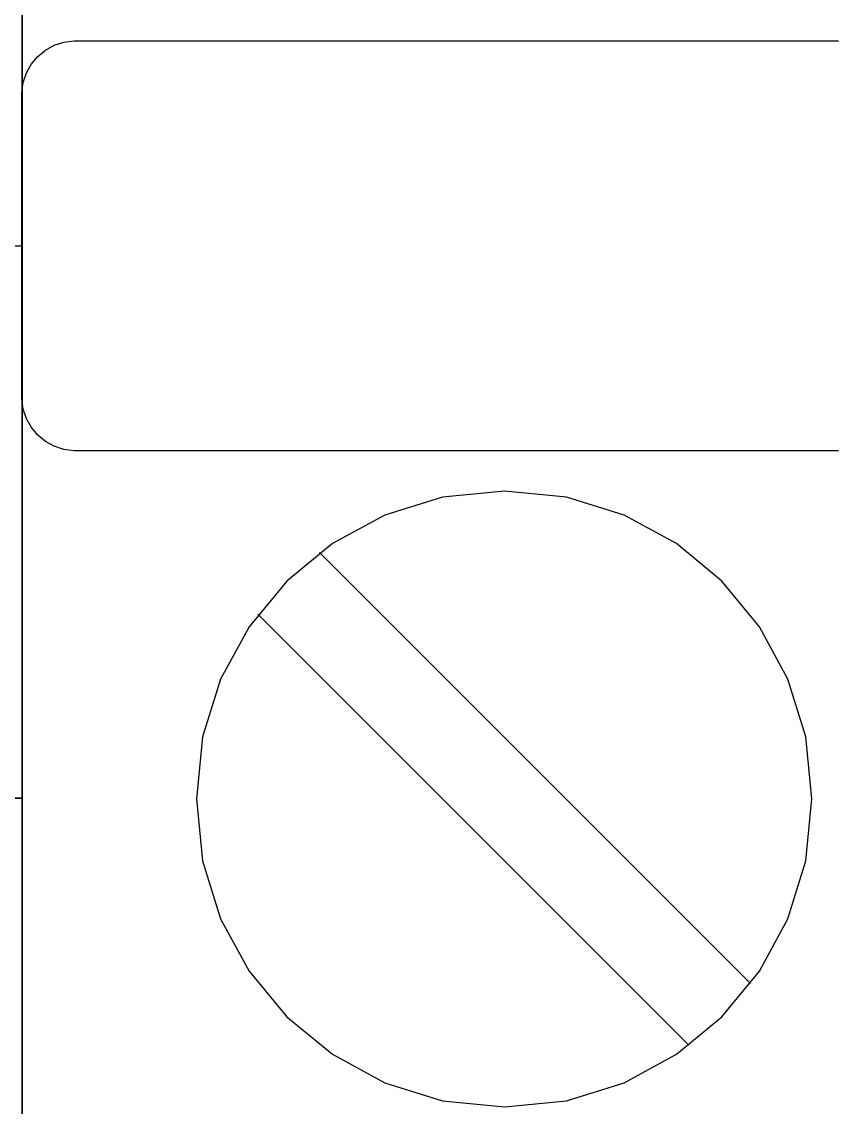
# Model space of a CAD drawing. Extents: x 1 to 47.7, y 0.2 to 35.
# Drawn here: x 34.958 to 35.401, y 9.067 to 9.657 of the extents above; entities that cross this region are included whole.
import ezdxf

# ---------------------------------------------------------------- set-up
doc = ezdxf.new("R2010")
doc.units = 0
doc.header["$MEASUREMENT"] = 0
for name, color, linetype in [('5_1___24__TARGET_LEDS___12', 7, 'CONTINUOUS'), ('6_1__EMPTY_IO_BOARD_POSITI', 7, 'CONTINUOUS'), ('6_2___8__INDEPENDENT_INPUT', 7, 'CONTINUOUS'), ('6_3___8__OPTOISO_INDEPENDE', 7, 'CONTINUOUS'), ('6_4___24__OPTOISO_INDEPEND', 7, 'CONTINUOUS'), ('6_5___8__INDEPENDENT_INPUT', 7, 'CONTINUOUS'), ('6_6___8__INDEPENDENT_INPUT', 7, 'CONTINUOUS'), ('6_7___8__OPTOISO_INDEPENDE', 7, 'CONTINUOUS'), ('6_8___8__OPTOISO_INDEPENDE', 7, 'CONTINUOUS')]:
    doc.layers.add(name, color=color, linetype=linetype)

msp = doc.modelspace()

# ---------------------------------------------------------------- linework, layer by layer
at = {"layer": '5_1___24__TARGET_LEDS___12'}
for points in [[(34.95794, 9.73009), (34.95794, 9.5967), (34.95794, 9.46688), (34.95794, 9.34107), (34.95794, 9.2197), (34.95794, 9.10324), (34.95794, 8.99213), (34.95794, 8.8868), (34.95794, 8.7877), (34.95794, 8.69529), (34.95794, 8.61), (34.95794, 8.57017), (34.95794, 8.53228), (34.95794, 8.4964), (34.95794, 8.46258)], [(35.40176, 9.42386), (35.39427, 9.42379), (35.36203, 9.42379), (35.30794, 9.42379), (35.24027, 9.42379), (35.16729, 9.42379), (35.09725, 9.42379), (35.03844, 9.42379), (34.99911, 9.42379), (34.98636, 9.4238), (34.9808, 9.42451), (34.97562, 9.42623), (34.9709, 9.42886), (34.96677, 9.43231), (34.96331, 9.43646), (34.96063, 9.44121), (34.95882, 9.44647), (34.95798, 9.45212), (34.95794, 9.4571), (34.95794, 9.47126), (34.95794, 9.49358), (34.95794, 9.5208), (34.95794, 9.54964), (34.95794, 9.57686), (34.95794, 9.59918), (34.95794, 9.61334), (34.95798, 9.61832), (34.95882, 9.62397), (34.96063, 9.62923), (34.96331, 9.63398), (34.96677, 9.63813), (34.9709, 9.64157), (34.97562, 9.6442), (34.9808, 9.64592), (34.98636, 9.64663), (34.99911, 9.64664), (35.03844, 9.64664), (35.09725, 9.64664), (35.16729, 9.64664), (35.24027, 9.64664), (35.30794, 9.64664), (35.36203, 9.64664), (35.39427, 9.64664), (35.40177, 9.64656)], [(34.80842, 9.44018), (34.80842, 9.53517), (34.95803, 9.53517)], [(35.35396, 9.13427), (35.1197, 9.36854)], [(35.32054, 9.10085), (35.08628, 9.33511)], [(34.80842, 9.33018), (34.80842, 9.23518), (34.95803, 9.23518)]]:
    msp.add_lwpolyline(points, dxfattribs=at)
msp.add_lwpolyline([(35.22031, 9.06727), (35.25399, 9.07067), (35.28536, 9.08042), (35.31374, 9.09585), (35.33846, 9.11629), (35.35886, 9.14107), (35.37426, 9.16951), (35.38399, 9.20094), (35.38738, 9.23469), (35.38399, 9.26839), (35.37426, 9.29978), (35.35886, 9.32819), (35.33846, 9.35295), (35.31374, 9.37338), (35.28536, 9.38881), (35.25399, 9.39856), (35.22031, 9.40195), (35.1866, 9.39856), (35.15519, 9.38881), (35.12675, 9.37338), (35.10196, 9.35295), (35.08149, 9.32819), (35.06604, 9.29978), (35.05626, 9.26839), (35.05286, 9.23469), (35.05626, 9.20094), (35.06604, 9.16951), (35.08149, 9.14107), (35.10196, 9.11629), (35.12675, 9.09585), (35.15519, 9.08042), (35.1866, 9.07067)], close=True, dxfattribs=at)
at = {"layer": '6_1__EMPTY_IO_BOARD_POSITI'}
msp.add_lwpolyline([(34.95835, 8.44999), (34.95835, 8.49692), (34.95835, 8.5479), (34.95835, 8.60277), (34.95835, 8.6614), (34.95835, 8.72361), (34.95835, 8.78927), (34.95835, 8.8582), (34.95835, 8.93027), (34.95835, 9.00532), (34.95835, 9.0832), (34.95835, 9.16374), (34.95835, 9.24681), (34.95835, 9.33224), (34.95835, 9.41988), (34.95835, 9.50958), (34.95835, 9.60118), (34.95835, 9.7895)], dxfattribs=at)
at = {"layer": '6_2___8__INDEPENDENT_INPUT'}
for points in [[(34.95794, 9.73009), (34.95794, 9.5967), (34.95794, 9.46688), (34.95794, 9.34107), (34.95794, 9.2197), (34.95794, 9.10324), (34.95794, 8.99213), (34.95794, 8.8868), (34.95794, 8.7877), (34.95794, 8.69529), (34.95794, 8.61), (34.95794, 8.57017), (34.95794, 8.53228), (34.95794, 8.4964), (34.95794, 8.46258)], [(35.40176, 9.42386), (35.39427, 9.42379), (35.36203, 9.42379), (35.30794, 9.42379), (35.24027, 9.42379), (35.16729, 9.42379), (35.09725, 9.42379), (35.03844, 9.42379), (34.99911, 9.42379), (34.98636, 9.4238), (34.9808, 9.42451), (34.97562, 9.42623), (34.9709, 9.42886), (34.96677, 9.43231), (34.96331, 9.43646), (34.96063, 9.44121), (34.95882, 9.44647), (34.95798, 9.45212), (34.95794, 9.4571), (34.95794, 9.47126), (34.95794, 9.49358), (34.95794, 9.5208), (34.95794, 9.54964), (34.95794, 9.57686), (34.95794, 9.59918), (34.95794, 9.61334), (34.95798, 9.61832), (34.95882, 9.62397), (34.96063, 9.62923), (34.96331, 9.63398), (34.96677, 9.63813), (34.9709, 9.64157), (34.97562, 9.6442), (34.9808, 9.64592), (34.98636, 9.64663), (34.99911, 9.64664), (35.03844, 9.64664), (35.09725, 9.64664), (35.16729, 9.64664), (35.24027, 9.64664), (35.30794, 9.64664), (35.36203, 9.64664), (35.39427, 9.64664), (35.40177, 9.64656)], [(35.35396, 9.13427), (35.1197, 9.36854)], [(35.32054, 9.10085), (35.08628, 9.33511)]]:
    msp.add_lwpolyline(points, dxfattribs=at)
msp.add_lwpolyline([(35.22031, 9.06727), (35.25399, 9.07067), (35.28536, 9.08042), (35.31374, 9.09585), (35.33846, 9.11629), (35.35886, 9.14107), (35.37426, 9.16951), (35.38399, 9.20094), (35.38738, 9.23469), (35.38399, 9.26839), (35.37426, 9.29978), (35.35886, 9.32819), (35.33846, 9.35295), (35.31374, 9.37338), (35.28536, 9.38881), (35.25399, 9.39856), (35.22031, 9.40195), (35.1866, 9.39856), (35.15519, 9.38881), (35.12675, 9.37338), (35.10196, 9.35295), (35.08149, 9.32819), (35.06604, 9.29978), (35.05626, 9.26839), (35.05286, 9.23469), (35.05626, 9.20094), (35.06604, 9.16951), (35.08149, 9.14107), (35.10196, 9.11629), (35.12675, 9.09585), (35.15519, 9.08042), (35.1866, 9.07067)], close=True, dxfattribs=at)
at = {"layer": '6_3___8__OPTOISO_INDEPENDE'}
for points in [[(34.95794, 9.73009), (34.95794, 9.5967), (34.95794, 9.46688), (34.95794, 9.34107), (34.95794, 9.2197), (34.95794, 9.10324), (34.95794, 8.99213), (34.95794, 8.8868), (34.95794, 8.7877), (34.95794, 8.69529), (34.95794, 8.61), (34.95794, 8.57017), (34.95794, 8.53228), (34.95794, 8.4964), (34.95794, 8.46258)], [(35.40176, 9.42386), (35.39427, 9.42379), (35.36203, 9.42379), (35.30794, 9.42379), (35.24027, 9.42379), (35.16729, 9.42379), (35.09725, 9.42379), (35.03844, 9.42379), (34.99911, 9.42379), (34.98636, 9.4238), (34.9808, 9.42451), (34.97562, 9.42623), (34.9709, 9.42886), (34.96677, 9.43231), (34.96331, 9.43646), (34.96063, 9.44121), (34.95882, 9.44647), (34.95798, 9.45212), (34.95794, 9.4571), (34.95794, 9.47126), (34.95794, 9.49358), (34.95794, 9.5208), (34.95794, 9.54964), (34.95794, 9.57686), (34.95794, 9.59918), (34.95794, 9.61334), (34.95798, 9.61832), (34.95882, 9.62397), (34.96063, 9.62923), (34.96331, 9.63398), (34.96677, 9.63813), (34.9709, 9.64157), (34.97562, 9.6442), (34.9808, 9.64592), (34.98636, 9.64663), (34.99911, 9.64664), (35.03844, 9.64664), (35.09725, 9.64664), (35.16729, 9.64664), (35.24027, 9.64664), (35.30794, 9.64664), (35.36203, 9.64664), (35.39427, 9.64664), (35.40177, 9.64656)], [(35.35396, 9.13427), (35.1197, 9.36854)], [(35.32054, 9.10085), (35.08628, 9.33511)]]:
    msp.add_lwpolyline(points, dxfattribs=at)
msp.add_lwpolyline([(35.22031, 9.06727), (35.25399, 9.07067), (35.28536, 9.08042), (35.31374, 9.09585), (35.33846, 9.11629), (35.35886, 9.14107), (35.37426, 9.16951), (35.38399, 9.20094), (35.38738, 9.23469), (35.38399, 9.26839), (35.37426, 9.29978), (35.35886, 9.32819), (35.33846, 9.35295), (35.31374, 9.37338), (35.28536, 9.38881), (35.25399, 9.39856), (35.22031, 9.40195), (35.1866, 9.39856), (35.15519, 9.38881), (35.12675, 9.37338), (35.10196, 9.35295), (35.08149, 9.32819), (35.06604, 9.29978), (35.05626, 9.26839), (35.05286, 9.23469), (35.05626, 9.20094), (35.06604, 9.16951), (35.08149, 9.14107), (35.10196, 9.11629), (35.12675, 9.09585), (35.15519, 9.08042), (35.1866, 9.07067)], close=True, dxfattribs=at)
at = {"layer": '6_4___24__OPTOISO_INDEPEND'}
for points in [[(34.95794, 9.73009), (34.95794, 9.5967), (34.95794, 9.46688), (34.95794, 9.34107), (34.95794, 9.2197), (34.95794, 9.10324), (34.95794, 8.99213), (34.95794, 8.8868), (34.95794, 8.7877), (34.95794, 8.69529), (34.95794, 8.61), (34.95794, 8.57017), (34.95794, 8.53228), (34.95794, 8.4964), (34.95794, 8.46258)], [(35.40176, 9.42386), (35.39427, 9.42379), (35.36203, 9.42379), (35.30794, 9.42379), (35.24027, 9.42379), (35.16729, 9.42379), (35.09725, 9.42379), (35.03844, 9.42379), (34.99911, 9.42379), (34.98636, 9.4238), (34.9808, 9.42451), (34.97562, 9.42623), (34.9709, 9.42886), (34.96677, 9.43231), (34.96331, 9.43646), (34.96063, 9.44121), (34.95882, 9.44647), (34.95798, 9.45212), (34.95794, 9.4571), (34.95794, 9.47126), (34.95794, 9.49358), (34.95794, 9.5208), (34.95794, 9.54964), (34.95794, 9.57686), (34.95794, 9.59918), (34.95794, 9.61334), (34.95798, 9.61832), (34.95882, 9.62397), (34.96063, 9.62923), (34.96331, 9.63398), (34.96677, 9.63813), (34.9709, 9.64157), (34.97562, 9.6442), (34.9808, 9.64592), (34.98636, 9.64663), (34.99911, 9.64664), (35.03844, 9.64664), (35.09725, 9.64664), (35.16729, 9.64664), (35.24027, 9.64664), (35.30794, 9.64664), (35.36203, 9.64664), (35.39427, 9.64664), (35.40177, 9.64656)], [(35.35396, 9.13427), (35.1197, 9.36854)], [(35.32054, 9.10085), (35.08628, 9.33511)]]:
    msp.add_lwpolyline(points, dxfattribs=at)
msp.add_lwpolyline([(35.22031, 9.06727), (35.25399, 9.07067), (35.28536, 9.08042), (35.31374, 9.09585), (35.33846, 9.11629), (35.35886, 9.14107), (35.37426, 9.16951), (35.38399, 9.20094), (35.38738, 9.23469), (35.38399, 9.26839), (35.37426, 9.29978), (35.35886, 9.32819), (35.33846, 9.35295), (35.31374, 9.37338), (35.28536, 9.38881), (35.25399, 9.39856), (35.22031, 9.40195), (35.1866, 9.39856), (35.15519, 9.38881), (35.12675, 9.37338), (35.10196, 9.35295), (35.08149, 9.32819), (35.06604, 9.29978), (35.05626, 9.26839), (35.05286, 9.23469), (35.05626, 9.20094), (35.06604, 9.16951), (35.08149, 9.14107), (35.10196, 9.11629), (35.12675, 9.09585), (35.15519, 9.08042), (35.1866, 9.07067)], close=True, dxfattribs=at)
at = {"layer": '6_5___8__INDEPENDENT_INPUT'}
for points in [[(34.95794, 9.73009), (34.95794, 9.5967), (34.95794, 9.46688), (34.95794, 9.34107), (34.95794, 9.2197), (34.95794, 9.10324), (34.95794, 8.99213), (34.95794, 8.8868), (34.95794, 8.7877), (34.95794, 8.69529), (34.95794, 8.61), (34.95794, 8.57017), (34.95794, 8.53228), (34.95794, 8.4964), (34.95794, 8.46258)], [(35.40176, 9.42386), (35.39427, 9.42379), (35.36203, 9.42379), (35.30794, 9.42379), (35.24027, 9.42379), (35.16729, 9.42379), (35.09725, 9.42379), (35.03844, 9.42379), (34.99911, 9.42379), (34.98636, 9.4238), (34.9808, 9.42451), (34.97562, 9.42623), (34.9709, 9.42886), (34.96677, 9.43231), (34.96331, 9.43646), (34.96063, 9.44121), (34.95882, 9.44647), (34.95798, 9.45212), (34.95794, 9.4571), (34.95794, 9.47126), (34.95794, 9.49358), (34.95794, 9.5208), (34.95794, 9.54964), (34.95794, 9.57686), (34.95794, 9.59918), (34.95794, 9.61334), (34.95798, 9.61832), (34.95882, 9.62397), (34.96063, 9.62923), (34.96331, 9.63398), (34.96677, 9.63813), (34.9709, 9.64157), (34.97562, 9.6442), (34.9808, 9.64592), (34.98636, 9.64663), (34.99911, 9.64664), (35.03844, 9.64664), (35.09725, 9.64664), (35.16729, 9.64664), (35.24027, 9.64664), (35.30794, 9.64664), (35.36203, 9.64664), (35.39427, 9.64664), (35.40177, 9.64656)], [(35.35396, 9.13427), (35.1197, 9.36854)], [(35.32054, 9.10085), (35.08628, 9.33511)], [(34.95795, 8.93511), (34.80828, 8.93511), (34.80828, 9.00508), (34.76703, 9.02509), (34.84954, 9.05511), (34.76703, 9.08512), (34.84954, 9.11514), (34.76703, 9.14515), (34.84954, 9.17517), (34.80828, 9.19517), (34.80828, 9.23511), (34.95795, 9.23511)]]:
    msp.add_lwpolyline(points, dxfattribs=at)
msp.add_lwpolyline([(35.22031, 9.06727), (35.25399, 9.07067), (35.28536, 9.08042), (35.31374, 9.09585), (35.33846, 9.11629), (35.35886, 9.14107), (35.37426, 9.16951), (35.38399, 9.20094), (35.38738, 9.23469), (35.38399, 9.26839), (35.37426, 9.29978), (35.35886, 9.32819), (35.33846, 9.35295), (35.31374, 9.37338), (35.28536, 9.38881), (35.25399, 9.39856), (35.22031, 9.40195), (35.1866, 9.39856), (35.15519, 9.38881), (35.12675, 9.37338), (35.10196, 9.35295), (35.08149, 9.32819), (35.06604, 9.29978), (35.05626, 9.26839), (35.05286, 9.23469), (35.05626, 9.20094), (35.06604, 9.16951), (35.08149, 9.14107), (35.10196, 9.11629), (35.12675, 9.09585), (35.15519, 9.08042), (35.1866, 9.07067)], close=True, dxfattribs=at)
at = {"layer": '6_6___8__INDEPENDENT_INPUT'}
for points in [[(34.95794, 9.73009), (34.95794, 9.5967), (34.95794, 9.46688), (34.95794, 9.34107), (34.95794, 9.2197), (34.95794, 9.10324), (34.95794, 8.99213), (34.95794, 8.8868), (34.95794, 8.7877), (34.95794, 8.69529), (34.95794, 8.61), (34.95794, 8.57017), (34.95794, 8.53228), (34.95794, 8.4964), (34.95794, 8.46258)], [(35.40176, 9.42386), (35.39427, 9.42379), (35.36203, 9.42379), (35.30794, 9.42379), (35.24027, 9.42379), (35.16729, 9.42379), (35.09725, 9.42379), (35.03844, 9.42379), (34.99911, 9.42379), (34.98636, 9.4238), (34.9808, 9.42451), (34.97562, 9.42623), (34.9709, 9.42886), (34.96677, 9.43231), (34.96331, 9.43646), (34.96063, 9.44121), (34.95882, 9.44647), (34.95798, 9.45212), (34.95794, 9.4571), (34.95794, 9.47126), (34.95794, 9.49358), (34.95794, 9.5208), (34.95794, 9.54964), (34.95794, 9.57686), (34.95794, 9.59918), (34.95794, 9.61334), (34.95798, 9.61832), (34.95882, 9.62397), (34.96063, 9.62923), (34.96331, 9.63398), (34.96677, 9.63813), (34.9709, 9.64157), (34.97562, 9.6442), (34.9808, 9.64592), (34.98636, 9.64663), (34.99911, 9.64664), (35.03844, 9.64664), (35.09725, 9.64664), (35.16729, 9.64664), (35.24027, 9.64664), (35.30794, 9.64664), (35.36203, 9.64664), (35.39427, 9.64664), (35.40177, 9.64656)], [(35.35396, 9.13427), (35.1197, 9.36854)], [(35.32054, 9.10085), (35.08628, 9.33511)]]:
    msp.add_lwpolyline(points, dxfattribs=at)
msp.add_lwpolyline([(35.22031, 9.06727), (35.25399, 9.07067), (35.28536, 9.08042), (35.31374, 9.09585), (35.33846, 9.11629), (35.35886, 9.14107), (35.37426, 9.16951), (35.38399, 9.20094), (35.38738, 9.23469), (35.38399, 9.26839), (35.37426, 9.29978), (35.35886, 9.32819), (35.33846, 9.35295), (35.31374, 9.37338), (35.28536, 9.38881), (35.25399, 9.39856), (35.22031, 9.40195), (35.1866, 9.39856), (35.15519, 9.38881), (35.12675, 9.37338), (35.10196, 9.35295), (35.08149, 9.32819), (35.06604, 9.29978), (35.05626, 9.26839), (35.05286, 9.23469), (35.05626, 9.20094), (35.06604, 9.16951), (35.08149, 9.14107), (35.10196, 9.11629), (35.12675, 9.09585), (35.15519, 9.08042), (35.1866, 9.07067)], close=True, dxfattribs=at)
at = {"layer": '6_7___8__OPTOISO_INDEPENDE'}
for points in [[(34.95794, 9.73009), (34.95794, 9.5967), (34.95794, 9.46688), (34.95794, 9.34107), (34.95794, 9.2197), (34.95794, 9.10324), (34.95794, 8.99213), (34.95794, 8.8868), (34.95794, 8.7877), (34.95794, 8.69529), (34.95794, 8.61), (34.95794, 8.57017), (34.95794, 8.53228), (34.95794, 8.4964), (34.95794, 8.46258)], [(35.40176, 9.42386), (35.39427, 9.42379), (35.36203, 9.42379), (35.30794, 9.42379), (35.24027, 9.42379), (35.16729, 9.42379), (35.09725, 9.42379), (35.03844, 9.42379), (34.99911, 9.42379), (34.98636, 9.4238), (34.9808, 9.42451), (34.97562, 9.42623), (34.9709, 9.42886), (34.96677, 9.43231), (34.96331, 9.43646), (34.96063, 9.44121), (34.95882, 9.44647), (34.95798, 9.45212), (34.95794, 9.4571), (34.95794, 9.47126), (34.95794, 9.49358), (34.95794, 9.5208), (34.95794, 9.54964), (34.95794, 9.57686), (34.95794, 9.59918), (34.95794, 9.61334), (34.95798, 9.61832), (34.95882, 9.62397), (34.96063, 9.62923), (34.96331, 9.63398), (34.96677, 9.63813), (34.9709, 9.64157), (34.97562, 9.6442), (34.9808, 9.64592), (34.98636, 9.64663), (34.99911, 9.64664), (35.03844, 9.64664), (35.09725, 9.64664), (35.16729, 9.64664), (35.24027, 9.64664), (35.30794, 9.64664), (35.36203, 9.64664), (35.39427, 9.64664), (35.40177, 9.64656)], [(35.35396, 9.13427), (35.1197, 9.36854)], [(35.32054, 9.10085), (35.08628, 9.33511)]]:
    msp.add_lwpolyline(points, dxfattribs=at)
msp.add_lwpolyline([(35.22031, 9.06727), (35.25399, 9.07067), (35.28536, 9.08042), (35.31374, 9.09585), (35.33846, 9.11629), (35.35886, 9.14107), (35.37426, 9.16951), (35.38399, 9.20094), (35.38738, 9.23469), (35.38399, 9.26839), (35.37426, 9.29978), (35.35886, 9.32819), (35.33846, 9.35295), (35.31374, 9.37338), (35.28536, 9.38881), (35.25399, 9.39856), (35.22031, 9.40195), (35.1866, 9.39856), (35.15519, 9.38881), (35.12675, 9.37338), (35.10196, 9.35295), (35.08149, 9.32819), (35.06604, 9.29978), (35.05626, 9.26839), (35.05286, 9.23469), (35.05626, 9.20094), (35.06604, 9.16951), (35.08149, 9.14107), (35.10196, 9.11629), (35.12675, 9.09585), (35.15519, 9.08042), (35.1866, 9.07067)], close=True, dxfattribs=at)
at = {"layer": '6_8___8__OPTOISO_INDEPENDE'}
for points in [[(34.95794, 9.73009), (34.95794, 9.5967), (34.95794, 9.46688), (34.95794, 9.34107), (34.95794, 9.2197), (34.95794, 9.10324), (34.95794, 8.99213), (34.95794, 8.8868), (34.95794, 8.7877), (34.95794, 8.69529), (34.95794, 8.61), (34.95794, 8.57017), (34.95794, 8.53228), (34.95794, 8.4964), (34.95794, 8.46258)], [(35.40176, 9.42386), (35.39427, 9.42379), (35.36203, 9.42379), (35.30794, 9.42379), (35.24027, 9.42379), (35.16729, 9.42379), (35.09725, 9.42379), (35.03844, 9.42379), (34.99911, 9.42379), (34.98636, 9.4238), (34.9808, 9.42451), (34.97562, 9.42623), (34.9709, 9.42886), (34.96677, 9.43231), (34.96331, 9.43646), (34.96063, 9.44121), (34.95882, 9.44647), (34.95798, 9.45212), (34.95794, 9.4571), (34.95794, 9.47126), (34.95794, 9.49358), (34.95794, 9.5208), (34.95794, 9.54964), (34.95794, 9.57686), (34.95794, 9.59918), (34.95794, 9.61334), (34.95798, 9.61832), (34.95882, 9.62397), (34.96063, 9.62923), (34.96331, 9.63398), (34.96677, 9.63813), (34.9709, 9.64157), (34.97562, 9.6442), (34.9808, 9.64592), (34.98636, 9.64663), (34.99911, 9.64664), (35.03844, 9.64664), (35.09725, 9.64664), (35.16729, 9.64664), (35.24027, 9.64664), (35.30794, 9.64664), (35.36203, 9.64664), (35.39427, 9.64664), (35.40177, 9.64656)], [(35.35396, 9.13427), (35.1197, 9.36854)], [(35.32054, 9.10085), (35.08628, 9.33511)]]:
    msp.add_lwpolyline(points, dxfattribs=at)
msp.add_lwpolyline([(35.22031, 9.06727), (35.25399, 9.07067), (35.28536, 9.08042), (35.31374, 9.09585), (35.33846, 9.11629), (35.35886, 9.14107), (35.37426, 9.16951), (35.38399, 9.20094), (35.38738, 9.23469), (35.38399, 9.26839), (35.37426, 9.29978), (35.35886, 9.32819), (35.33846, 9.35295), (35.31374, 9.37338), (35.28536, 9.38881), (35.25399, 9.39856), (35.22031, 9.40195), (35.1866, 9.39856), (35.15519, 9.38881), (35.12675, 9.37338), (35.10196, 9.35295), (35.08149, 9.32819), (35.06604, 9.29978), (35.05626, 9.26839), (35.05286, 9.23469), (35.05626, 9.20094), (35.06604, 9.16951), (35.08149, 9.14107), (35.10196, 9.11629), (35.12675, 9.09585), (35.15519, 9.08042), (35.1866, 9.07067)], close=True, dxfattribs=at)

doc.saveas('drawing.dxf')
